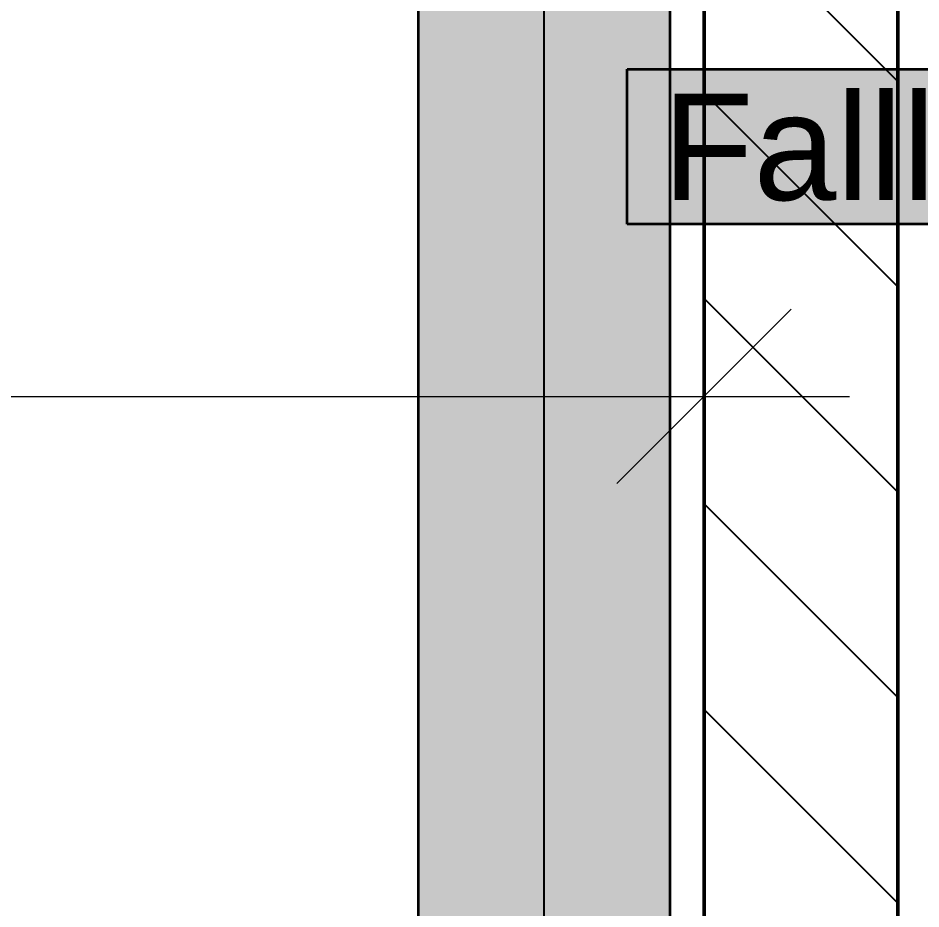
# Model space of a CAD drawing. Extents: x 0 to 756, y -25 to 420.
# Drawn here: x 278.12 to 296.76, y 273.62 to 292.02 of the extents above; entities that cross this region are included whole.
import ezdxf
from ezdxf.lldxf.tags import DXFTag

# ---------------------------------------------------------------- set-up
doc = ezdxf.new("R2010")
doc.units = 0
doc.layers.get('0').update_dxf_attribs({"lineweight": 25})
for name, color, linetype, lineweight in [('A_Innenwand', 7, 'Continuous', 25), ('S_Text', 7, 'Continuous', 35), ('Standard', 7, 'Continuous', 25), ('WAND_HOLZ_NICHT_TRAGEND', 7, 'Continuous', 13)]:
    doc.layers.add(name, color=color, linetype=linetype, lineweight=lineweight)
doc.layers.add('L_Abluft', color=2, linetype='Continuous', lineweight=35, true_color=0xffff00)
doc.layers.add('L_Abluft-Shading', color=2, linetype='Continuous', lineweight=35, true_color=0xffff00)
doc.styles.get("Standard").update_dxf_attribs({"font": 'arial.ttf'})
tags = doc.linetypes.add('STRICHPUNKT2', pattern=[12.7, 6.35, -3.175, 0, -3.175]).pattern_tags.tags
tags[10:11] = [DXFTag(74, 4), DXFTag(75, 0), DXFTag(340, '0'), DXFTag(46, 0.0), DXFTag(50, 0.0), DXFTag(44, 0.0), DXFTag(45, 0.0)]
tags[8:9] = [DXFTag(74, 4), DXFTag(75, 0), DXFTag(340, '0'), DXFTag(46, 0.0), DXFTag(50, 0.0), DXFTag(44, 0.0), DXFTag(45, 0.0)]
tags[6:7] = [DXFTag(74, 4), DXFTag(75, 0), DXFTag(340, '0'), DXFTag(46, 0.0), DXFTag(50, 0.0), DXFTag(44, 0.0), DXFTag(45, 0.0)]
tags[4:5] = [DXFTag(74, 4), DXFTag(75, 0), DXFTag(340, '0'), DXFTag(46, 0.0), DXFTag(50, 0.0), DXFTag(44, 0.0), DXFTag(45, 0.0)]

# ---------------------------------------------------------------- blocks, each defined once
blk = doc.blocks.new('Shading-A0T78ONFOY', base_point=(286.377, 273.345))
at = {"layer": 'L_Abluft-Shading', "color": 54, "true_color": 0x909000}
for points in [[(286.466, 273.345), (286.377, 273.345), (286.466, 296.093)], [(286.377, 273.345), (286.466, 296.093), (286.377, 296.093)], [(291.489, 269.872), (291.577, 269.872), (291.489, 296.093)], [(291.577, 269.872), (291.489, 296.093), (291.577, 296.093)], [(286.377, 269.872), (286.466, 269.872), (286.377, 273.345)], [(286.466, 269.872), (286.466, 269.872), (286.377, 273.345)], [(286.466, 269.872), (286.466, 273.345), (286.377, 273.345)]]:
    blk.add_solid(points, dxfattribs=at)
at = {"layer": 'L_Abluft-Shading', "color": 54, "true_color": 0xb0b000}
for points in [[(286.466, 269.872), (286.486, 269.872), (286.466, 296.093)], [(286.486, 269.872), (286.466, 296.093), (286.486, 296.093)], [(286.486, 269.872), (286.726, 269.872), (286.486, 296.093)], [(286.726, 269.872), (286.486, 296.093), (286.726, 296.093)], [(291.489, 280.141), (291.229, 280.141), (291.489, 296.093)], [(291.229, 280.141), (291.489, 296.093), (291.229, 296.093)], [(291.229, 269.918), (291.489, 269.918), (291.229, 280.141)], [(291.489, 269.918), (291.489, 280.141), (291.229, 280.141)], [(291.229, 269.872), (291.489, 269.872), (291.229, 269.918)], [(291.489, 269.872), (291.229, 269.918), (291.489, 269.918)]]:
    blk.add_solid(points, dxfattribs=at)
at = {"layer": 'L_Abluft-Shading', "color": 52, "true_color": 0xcdcd00}
for points in [[(286.726, 269.872), (287.139, 269.872), (286.726, 296.093)], [(287.139, 269.872), (286.726, 296.093), (287.139, 296.093)], [(290.816, 269.872), (291.197, 269.872), (290.816, 296.093)], [(291.197, 269.872), (290.816, 296.093), (291.197, 296.093)], [(291.197, 269.872), (291.229, 269.872), (291.197, 296.093)], [(291.229, 269.872), (291.197, 296.093), (291.229, 296.093)]]:
    blk.add_solid(points, dxfattribs=at)
at = {"layer": 'L_Abluft-Shading', "color": 52, "true_color": 0xe4e400}
for points in [[(287.139, 269.872), (287.677, 269.872), (287.139, 296.093)], [(287.677, 269.872), (287.139, 296.093), (287.677, 296.093)], [(290.277, 269.872), (290.816, 269.872), (290.277, 296.093)], [(290.816, 269.872), (290.277, 296.093), (290.816, 296.093)]]:
    blk.add_solid(points, dxfattribs=at)
at = {"layer": 'L_Abluft-Shading', "color": 2, "true_color": 0xf5f500}
for points in [[(288.304, 271.217), (287.677, 271.217), (288.304, 296.093)], [(287.677, 271.217), (288.304, 296.093), (287.677, 296.093)], [(289.65, 269.872), (290.277, 269.872), (289.65, 296.093)], [(290.277, 269.872), (289.65, 296.093), (290.277, 296.093)], [(287.677, 269.872), (288.304, 269.872), (287.677, 271.217)], [(288.304, 269.872), (288.304, 269.872), (287.677, 271.217)], [(288.304, 269.872), (288.304, 271.217), (287.677, 271.217)]]:
    blk.add_solid(points, dxfattribs=at)
at = {"layer": 'L_Abluft-Shading', "color": 2, "true_color": 0xfdfd00}
for points in [[(288.304, 269.872), (288.977, 269.872), (288.304, 296.093)], [(288.977, 269.872), (288.304, 296.093), (288.977, 296.093)], [(288.977, 269.872), (289.65, 269.872), (288.977, 296.093)], [(289.65, 269.872), (288.977, 296.093), (289.65, 296.093)]]:
    blk.add_solid(points, dxfattribs=at)
blk = doc.blocks.new('Referenz-A0T78OQ1OY')
at = {"layer": 'Standard', "color": 0, "lineweight": 18}
for p, q in [((292.279, 281.203), (292.279, 287.203)), ((290.479, 282.403), (294.079, 286.003)), ((250.279, 284.203), (292.279, 284.203)), ((286.279, 284.203), (295.279, 284.203))]:
    blk.add_line(p, q, dxfattribs=at)
at = {"layer": 'WAND_HOLZ_NICHT_TRAGEND', "color": 0, "lineweight": 50}
for p, q in [((292.279, 384.533), (292.279, 271.533)), ((296.279, 271.533), (296.279, 384.533)), ((292.279, 364.218), (292.279, 271.533)), ((296.279, 271.533), (296.279, 364.218))]:
    blk.add_line(p, q, dxfattribs=at)
blk = doc.blocks.new('Wand-A0T78OS1OY', base_point=(292.279, 271.533))
at = {"color": 0, "linetype": 'ByBlock', "lineweight": -2, "ltscale": 0.25}
for p, q in [((292.279, 271.533), (292.279, 364.218)), ((296.279, 271.533), (296.279, 292.533))]:
    blk.add_line(p, q, dxfattribs=at)
at = {"color": 0, "lineweight": -2}
for p, q in [((296.279, 290.71), (292.279, 294.71)), ((296.279, 286.468), (292.279, 290.468)), ((296.279, 282.225), (292.279, 286.225)), ((296.279, 277.982), (292.279, 281.982)), ((296.279, 273.74), (292.279, 277.74))]:
    blk.add_line(p, q, dxfattribs=at)
blk = doc.blocks.new('Wickelfalzrohr-A0T78P0NOY', base_point=(286.377, 269.872))
at = {"color": 0, "linetype": 'ByBlock', "lineweight": -2, "ltscale": 0.35}
for p, q in [((286.377, 296.093), (286.377, 269.872)), ((287.9, 296.093), (286.377, 296.093)), ((290.054, 296.093), (287.9, 296.093)), ((291.577, 296.093), (290.054, 296.093)), ((291.577, 269.872), (291.577, 296.093)), ((287.9, 269.872), (286.377, 269.872)), ((290.054, 269.872), (287.9, 269.872)), ((291.577, 269.872), (290.054, 269.872))]:
    blk.add_line(p, q, dxfattribs=at)
at = {"color": 0, "linetype": 'STRICHPUNKT2', "lineweight": 25, "ltscale": 0.25}
blk.add_line((288.977, 269.872), (288.977, 296.093), dxfattribs=at)
blk = doc.blocks.new('Bauteilbeschriftung-A0T78P29OY', base_point=(290.689, 280.473))
at = {"color": 0, "lineweight": -2}
for p, q in [((290.689, 290.959), (329.193, 290.959)), ((290.689, 287.759), (290.689, 290.959)), ((329.193, 287.759), (290.689, 287.759))]:
    blk.add_line(p, q, dxfattribs=at)
at = {"color": 7, "linetype": 'ByBlock', "lineweight": -2, "ltscale": 0.35, "true_color": 0xffffff}
for points in [[(290.689, 287.759), (329.193, 287.759), (290.689, 290.959)], [(329.193, 287.759), (290.689, 290.959), (329.193, 290.959)]]:
    blk.add_solid(points, dxfattribs=at)
at = {"color": 0, "linetype": 'ByBlock', "lineweight": -2, "ltscale": 0.35, "insert": (291.423, 290.459), "char_height": 2.2, "attachment_point": 1}
blk.add_mtext('{\\fArial;Fallleitung Abwasser DN90}', dxfattribs=at)

msp = doc.modelspace()

# ---------------------------------------------------------------- block references
at = {"color": 8, "lineweight": 25, "ltscale": 0.25, "true_color": 0x808080}
msp.add_blockref('Referenz-A0T78OQ1OY', (0, 0), dxfattribs=at)
at = {"layer": 'A_Innenwand', "ltscale": 0.25}
msp.add_blockref('Wand-A0T78OS1OY', (292.279, 271.533), dxfattribs=at)
at = {"layer": 'L_Abluft'}
msp.add_blockref('Shading-A0T78ONFOY', (286.377, 273.345), dxfattribs=at)
at = {"layer": 'L_Abluft', "ltscale": 0.35}
msp.add_blockref('Wickelfalzrohr-A0T78P0NOY', (286.377, 269.872), dxfattribs=at)
at = {"layer": 'S_Text', "color": 7, "ltscale": 0.35}
msp.add_blockref('Bauteilbeschriftung-A0T78P29OY', (290.689, 280.473), dxfattribs=at)

doc.saveas('drawing.dxf')
